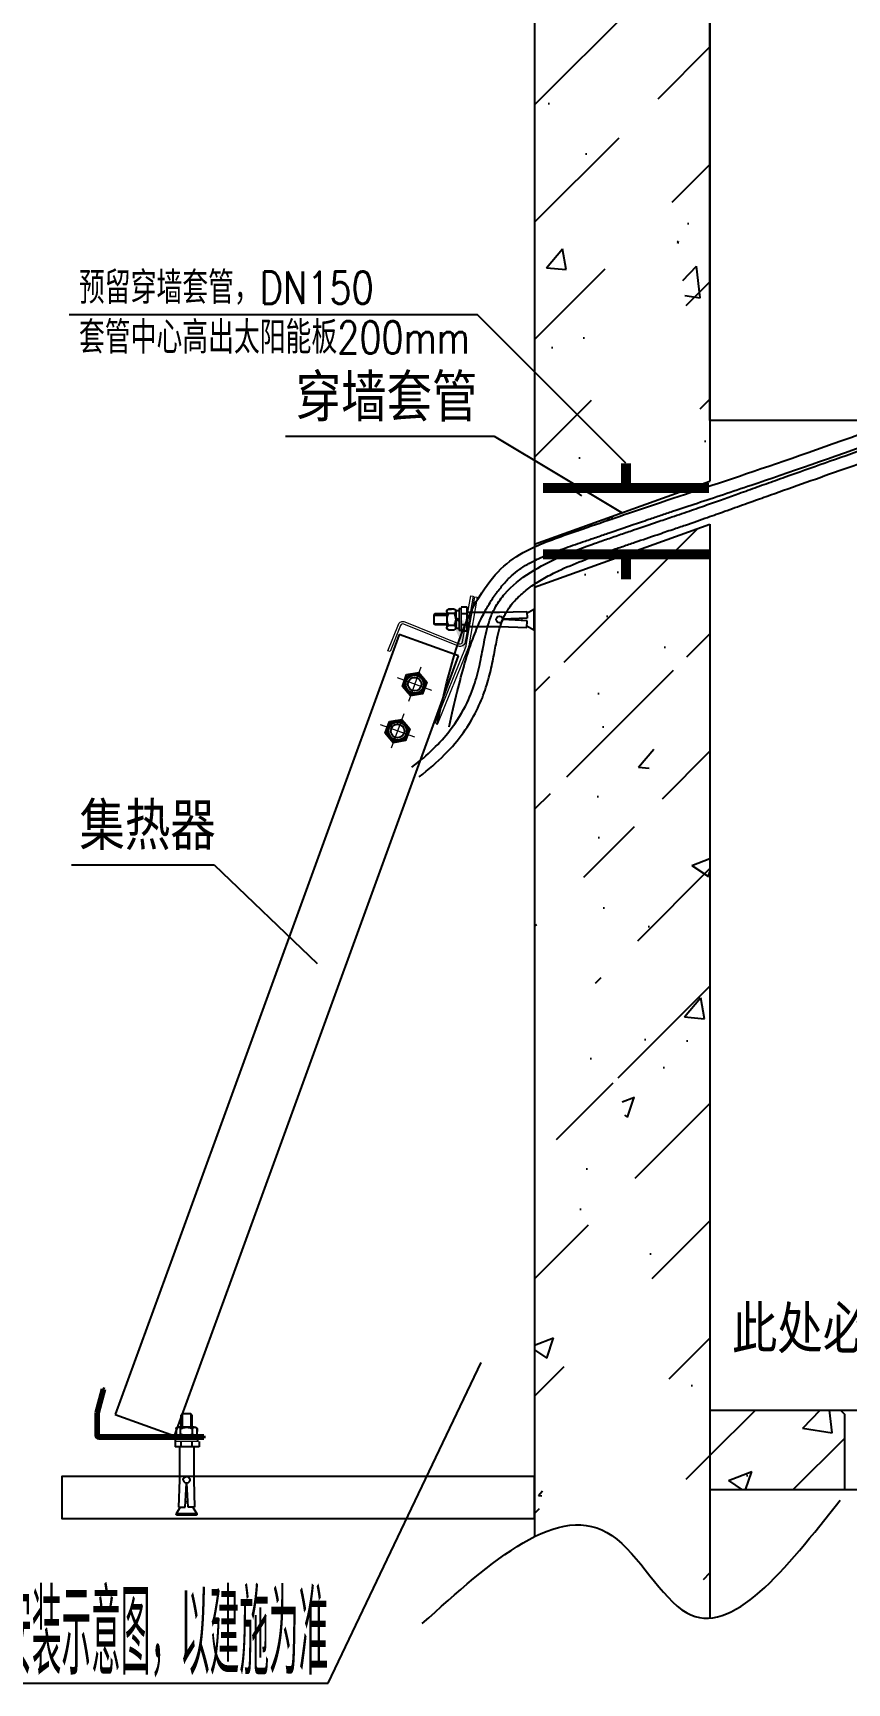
# Model space of a CAD drawing. Extents: x 27938 to 1507990, y 110129 to 923079.
# Drawn here: x 540901 to 549727, y 440699 to 458590 of the extents above; entities that cross this region are included whole.
import ezdxf

# ---------------------------------------------------------------- set-up
doc = ezdxf.new("R2010")
doc.units = 0
doc.header["$LTSCALE"] = 1000
doc.header["$MEASUREMENT"] = 0
for name, pattern in [('ACAD_ISO02W100', [15, 12, -3]), ('CENTER', [50.8, 31.75, -6.35, 6.35, -6.35]), ('DASH', [0.35, 0.25, -0.1])]:
    doc.linetypes.add(name, pattern=pattern)
for name, color, linetype in [('AXIS', 3, 'Continuous'), ('P-J-给水阀件', 3, 'Continuous'), ('P-引出标注', 3, 'Continuous'), ('TWT_TEXT', 7, 'Continuous'), ('太阳能', 252, 'Continuous'), ('实线层', 7, 'Continuous'), ('粗实线', 7, 'Continuous')]:
    doc.layers.add(name, color=color, linetype=linetype)
doc.layers.add('中心线', color=1, linetype='CENTER', lineweight=9)
doc.layers.add('标注层', color=4, linetype='Continuous', lineweight=9)
doc.styles.add('_TCH_DIM_T3', font='SIMPLEX.shx', dxfattribs={"width": 0.494118, "bigfont": 'GBCBIG.shx'})
doc.styles.add('_TWT_DIM', font='', dxfattribs={"width": 0.8, "height": 3.5})
doc.styles.add('HZ', font='txt', dxfattribs={"bigfont": 'hztxt'})
doc.styles.get('_TWT_DIM').set_extended_font_data('FangSong_GB2312')
pattern_1 = [(45, (382031, 355869.1), (-636.396, 636.396), []), (50, (382031, 355869), (2582.137, -225.908), [270, -2970]), (355, (382031, 355869), (-499.505, 2707.892), [216, -2376]), (100.4514, (382246.2, 355850.3), (2082.634, 2481.982), [229.465, -2524.11]), (46.1842, (382031, 356589), (3842.07, -595.87), [405, -4455]), (96.6356, (382351.2, 356539.4), (3364.786, 3506.824), [344.2, -3786.17]), (351.1842, (382031, 356589), (3364.78, 3506.83), [324, -3564]), (21, (382391, 356409), (2148.865, -1449.428), [270, -2970]), (326, (382391, 356409), (875.935, 2610.54), [216, -2376]), (71.4514, (382570, 356288.3), (3024.8, 1161.11), [229.465, -2524.11]), (37.5, (382031, 355869.1), (43.7755, 1198.418), [0, -2347.2, 0, -2412, 0, -2385]), (7.5, (382031, 355869.1), (947.05, 1419.882), [0, -1375.2, 0, -2293.2, 0, -909]), (327.5, (381228.2, 355869.1), (1921.7608, -81.1975), [0, -900, 0, -2808, 0, -3726]), (317.5, (380868.2, 355869.1), (2099.47, 360.378), [0, -1170, 0, -1864.8, 0, -2646])]

# ---------------------------------------------------------------- blocks, each defined once
blk = doc.blocks.new('平板集热器')
for p, q in [((0, 1000), (-76, 1000)), ((-76, 1000), (-76, 200)), ((0, 200), (0, 1000)), ((-76, 200), (-76, 0)), ((0, 0), (0, 200)), ((-76, 0), (0, 0)), ((-76, 0), (0, 0))]:
    blk.add_line(p, q)
for points in [[(-51, 957.5), (-38, 965), (-25, 957.5), (-25, 942.5), (-38, 935), (-51, 942.5)], [(-51, 897.4), (-38, 904.9), (-25, 897.4), (-25, 882.4), (-38, 874.9), (-51, 882.4)]]:
    blk.add_lwpolyline(points, close=True)
for centre, radius in [((-38, 950), 12.8), ((-38, 950), 10.8), ((-38, 950), 8.15), ((-38, 889.9), 12.8), ((-38, 889.9), 10.8), ((-38, 889.9), 8.15)]:
    blk.add_circle(centre, radius)
at = {"layer": '中心线'}
for p, q in [((-38, 972), (-38, 928)), ((-16, 950), (-60, 950)), ((-38, 911.9), (-38, 867.9)), ((-16, 889.9), (-60, 889.9))]:
    blk.add_line(p, q, dxfattribs=at)
blk = doc.blocks.new('$VALVE$00000553')
at = {"const_width": 30}
for points in [[(0, 100), (0, 175)], [(0, 100), (-250, 100), (-250, 100)], [(0, 100), (250, 100), (250, 100)], [(-250, -100), (-250, -100), (0, -100)], [(250, -100), (250, -100), (0, -100)], [(0, -175), (0, -100)]]:
    blk.add_lwpolyline(points, dxfattribs=at)
blk = doc.blocks.new('3')
at = {"color": 7, "linetype": 'Continuous', "lineweight": 50}
for p, q in [((-1020.4, 442.4), (-1012.7, 471.1)), ((-1018, 441.7), (-1010.3, 470.5)), ((-1012.7, 471.1), (-1010.3, 470.5)), ((-1020.6, 441.4), (-1020.6, 415.3)), ((-1018.1, 441.4), (-1018.1, 415.3)), ((-890.6, 414.3), (-1017.1, 414.3)), ((-890.6, 411.8), (-1017.1, 411.8)), ((-890.6, 414.3), (-890.6, 411.8))]:
    blk.add_line(p, q, dxfattribs=at)
for centre, radius, start, end in [((-1017.1, 441.4), 3.5, 165, 180), ((-1017.1, 441.4), 1, 165, 180), ((-1017.1, 415.3), 3.5, 180, 270), ((-1017.1, 415.3), 1, 180, 270)]:
    blk.add_arc(centre, radius, start, end, dxfattribs=at)
blk = doc.blocks.new('1233')
for p, q in [((-156521.6, -71882.3), (-156526.6, -71882.3)), ((-156526.6, -71882.3), (-156526.6, -71904.3)), ((-156521.6, -71904.3), (-156526.6, -71904.3))]:
    blk.add_line(p, q)
at = {"lineweight": -3}
for p, q in [((-156521.6, -71882.3), (-156526.6, -71882.3)), ((-156526.6, -71888.8), (-156521.6, -71888.8)), ((-156519.6, -71885.8), (-156516.6, -71885.8)), ((-156519.6, -71894.3), (-156516.6, -71892.6)), ((-156519.6, -71895.3), (-156516.6, -71893.6)), ((-156516.6, -71886.8), (-156516.6, -71888.3)), ((-156516.6, -71888.8), (-156516.6, -71886.8)), ((-156516.6, -71886.8), (-156516.6, -71900.8)), ((-156516.6, -71888.3), (-156516.6, -71893.8)), ((-156515.1, -71884.3), (-156510.1, -71884.3)), ((-156515.1, -71888.3), (-156510.1, -71888.3)), ((-156510.1, -71884.3), (-156512.6, -71884.3)), ((-156508.6, -71886.8), (-156508.6, -71900.8)), ((-156496.6, -71889.8), (-156496.6, -71897.8)), ((-156526.6, -71898.8), (-156521.6, -71898.8)), ((-156516.6, -71901.8), (-156519.6, -71901.8)), ((-156516.6, -71900.8), (-156516.6, -71898.8)), ((-156516.6, -71900.8), (-156516.6, -71899.3)), ((-156515.1, -71899.3), (-156510.1, -71899.3)), ((-156510.1, -71903.3), (-156515.1, -71903.3)), ((-156510.1, -71903.3), (-156512.6, -71903.3)), ((-156508.6, -71898.8), (-156497.6, -71898.8))]:
    blk.add_line(p, q, dxfattribs=at)
at = {"linetype": 'ACAD_ISO02W100', "lineweight": -3}
blk.add_line((-156508.6, -71888.8), (-156497.6, -71888.8), dxfattribs=at)
at = {"lineweight": -3}
for centre, radius, start, end in [((-156514.6, -71886.3), 2.06, 194.0362, 255.9638), ((-156505.8, -71893.8), 10.8, 149.4898, 210.5102), ((-156510.6, -71886.3), 2.06, 284.0362, 75.9638), ((-156519.5, -71893.8), 10.8, 329.4898, 30.5102), ((-156514.6, -71901.3), 2.06, 104.0362, 165.9638), ((-156510.6, -71901.3), 2.06, 284.0362, 75.9638)]:
    blk.add_arc(centre, radius, start, end, dxfattribs=at)
at = {"layer": '粗实线', "lineweight": -3}
for p, q in [((-156588.6, -71902.8), (-156588.6, -71884.8)), ((-156587.8, -71884.4), (-156587.8, -71903.3)), ((-156581.6, -71888), (-156587.8, -71884.4)), ((-156581.6, -71886.5), (-156581.7, -71892.5)), ((-156581.6, -71901.2), (-156581.7, -71895.2)), ((-156581.6, -71886.5), (-156581.6, -71888)), ((-156519.6, -71883.8), (-156521.6, -71883.8)), ((-156519.6, -71883.8), (-156519.6, -71903.8)), ((-156516.6, -71886.8), (-156516.6, -71885.8)), ((-156496.6, -71889.8), (-156508.6, -71889.8)), ((-156497.6, -71888.8), (-156496.6, -71889.8)), ((-156581.6, -71899.7), (-156587.8, -71903.3)), ((-156581.6, -71901.2), (-156581.6, -71899.7)), ((-156521.6, -71903.8), (-156519.6, -71903.8)), ((-156516.6, -71900.8), (-156516.6, -71901.8)), ((-156496.6, -71897.8), (-156508.6, -71897.8)), ((-156497.6, -71898.8), (-156496.6, -71897.8))]:
    blk.add_line(p, q, dxfattribs=at)
at = {"layer": '粗实线', "linetype": 'ACAD_ISO02W100', "lineweight": -3}
for p, q in [((-156581.7, -71892.5), (-156559.6, -71893.7)), ((-156581.7, -71895.2), (-156559.6, -71894)), ((-156556.6, -71887.3), (-156581.6, -71886.5)), ((-156526.6, -71887.3), (-156556.6, -71887.3)), ((-156556.6, -71900.3), (-156581.6, -71901.2)), ((-156526.6, -71900.3), (-156556.6, -71900.3))]:
    blk.add_line(p, q, dxfattribs=at)
at = {"layer": '粗实线', "lineweight": 13}
for p, q in [((-156576.8, -71892.7), (-156576.8, -71894.9)), ((-156521.6, -71888.8), (-156526.6, -71888.8)), ((-156521.6, -71882.8), (-156521.6, -71904.8))]:
    blk.add_line(p, q, dxfattribs=at)
at = {"layer": '粗实线', "lineweight": -3}
for centre, radius, start, end in [((-156588.1, -71884.8), 0.5, 60, 180), ((-156556.6, -71893.8), 3, 183.1333, 176.8667), ((-156514.6, -71886.3), 2.06, 104.073, 165.927), ((-156510.6, -71886.3), 2.06, 345.9467, 75.9808), ((-156588.1, -71902.8), 0.5, 180, 300), ((-156514.6, -71901.3), 2.06, 194.073, 255.927), ((-156510.6, -71901.3), 2.06, 284.0192, 14.0533)]:
    blk.add_arc(centre, radius, start, end, dxfattribs=at)
blk = doc.blocks.new('A$C28F57E0F')
at = {"linetype": 'Continuous', "lineweight": 0}
blk.add_lwpolyline([(-812, -53), (-697, 231, -0.414214), (-627, 261), (-36, 22, 0.476976), (0, 43), (88, 542), (115, 537), (27, 38, -0.476976), (-46, -3), (-637, 236, 0.414214), (-672, 221), (-787, -63)], format="xyb", close=True, dxfattribs=at)
blk.add_lwpolyline([(37, -5, 0.052408), (40, 5), (133, 532), (159, 527), (66, 0, -0.052408), (62, -15), (-273, -845), (-298, -835), (37, -5)], format="xyb", dxfattribs=at)
at = {"lineweight": 0}
blk.add_solid([(9, 279), (34, -85), (-108, 251)], dxfattribs=at)
at = {"color": 0, "lineweight": -3, "xscale": -11.88022873441592, "yscale": 11.88022873451415, "zscale": 11.88022873445129}
blk.add_blockref('1233', (-1859528, 854401), dxfattribs=at)

msp = doc.modelspace()

# ---------------------------------------------------------------- hatches: boundary and pattern name
at = {"layer": '实线层', "lineweight": -2}
h = msp.add_hatch(dxfattribs=at)
h.set_pattern_fill('钢筋混凝土', color=256, scale=360)
h.set_pattern_definition(pattern_1)
edge = h.paths.add_edge_path()
edge.add_line((548240.5, 466868.4), (548240.5, 453730.4))
edge.add_line((546339.7, 467780.6), (546339.7, 455123.1))
edge.add_line((546339.7, 455123.1), (546339.7, 453047.6))
edge.add_line((546339.7, 453047.6), (548240.5, 453730.4))
edge.add_line((546339.7, 452583), (546339.7, 445638.8))
edge.add_line((548240.5, 453265.7), (548240.5, 441403.2))
edge.add_line((546339.7, 452583), (548240.5, 453265.7))
edge.add_line((546339.7, 442285.7), (546339.7, 448707.5))
h = msp.add_hatch(dxfattribs=at)
h.set_pattern_fill('钢筋混凝土', color=256, scale=360)
h.set_pattern_definition(pattern_1)
h.paths.add_polyline_path([(549699.1, 443614.6), (549654.8, 443658.5), (548240.5, 443658.5), (548240.5, 442793.1), (549699.1, 442793.1)])
h.paths.add_polyline_path([(550202.5, 443658.5), (550158.2, 443614.6), (550158.2, 442793.1), (561737, 442793.1), (561737, 443658.5)])

# ---------------------------------------------------------------- linework, layer by layer
at = {"color": 0, "linetype": 'ByBlock', "lineweight": -3, "ltscale": 0.3}
msp.add_lwpolyline([(548240.5, 443658.5), (561737, 443658.5), (561737, 442793.1), (548240.5, 442793.1)], dxfattribs=at)
at = {"layer": 'AXIS', "color": 0, "lineweight": -3}
for p, q in [((543640.7, 454217), (545899.6, 454217)), ((545899.6, 454217), (547290.1, 453389)), ((544100.2, 440698.9), (545759, 444174.2)), ((538354.3, 440698.9), (544100.2, 440698.9))]:
    msp.add_line(p, q, dxfattribs=at)
at = {"layer": 'P-引出标注'}
for p, q in [((545721.1, 455533.9), (541294.8, 455533.9)), ((547329, 453925.9), (545721.1, 455533.9))]:
    msp.add_line(p, q, dxfattribs=at)
at = {"layer": '太阳能', "color": 0, "linetype": 'ByBlock', "lineweight": -3, "ltscale": 100}
for p, q in [((546339.7, 467780.6), (546339.7, 442285.7)), ((548240.5, 466868.4), (548240.5, 453730.4)), ((546339.7, 455123.1), (546339.7, 453047.6)), ((548240.5, 453265.7), (548240.5, 441403.2)), ((541320.3, 449571.4), (542865.2, 449571.4)), ((542865.2, 449571.4), (543982.5, 448499))]:
    msp.add_line(p, q, dxfattribs=at)
at = {"layer": '太阳能', "color": 0, "linetype": 'DASH', "lineweight": -3, "ltscale": 400}
msp.add_lwpolyline([(548240.5, 466379.6), (561737, 466379.6), (561737, 454387.8), (548240.5, 454387.8)], close=True, dxfattribs=at)
at = {"layer": '太阳能', "color": 3, "linetype": 'ByBlock', "lineweight": -2, "ltscale": 100}
for points, knots in [([(545010, 450629.1), (545184.9, 450762.1), (545316.9, 450894), (545499, 451126.8), (545560.2, 451229), (545646.5, 451410.7), (545676, 451491.1), (545723.2, 451647.7), (545740.9, 451723.8), (545771.2, 451870.8), (545783.9, 451941.7), (545806.3, 452052), (545815.4, 452093.3), (545836, 452173.1), (545847.6, 452211.8), (545869.4, 452270.9), (545878.1, 452292.2), (545897.6, 452333.9), (545908.2, 452354.2), (545947.6, 452422.3), (545980.6, 452467.5), (546094.3, 452597.4), (546188.5, 452673.2), (546398.2, 452807.3), (546513.8, 452865.5), (546752.2, 452969.6), (546875.2, 453015.5), (547040, 453073.8), (547084.9, 453089.3), (547153.7, 453113), (547178.2, 453121.4), (547226.8, 453138.1), (547250.8, 453146.3), (547321.9, 453170.6), (547368.1, 453186.4), (547503.3, 453232.5), (547588.7, 453261.5), (547724, 453307.5), (547776.5, 453325.4), (547864.7, 453355.5), (547901.3, 453368), (547972, 453392.3), (548006.1, 453404.1), (548105.3, 453438.5), (548167.2, 453460.1), (548344, 453522.2), (548450.1, 453560.1), (548587.6, 453609.3), (548619.9, 453620.9), (548717.7, 453655.9), (548783.8, 453679.6), (548918.3, 453727.5), (548986.6, 453751.9), (549195.1, 453826.1), (549338.9, 453877), (549786.7, 454034.9), (550107.3, 454147.1), (550474.2, 454273.8), (550492.2, 454280.1), (550546.5, 454298.8), (550583, 454311.4), (550693.4, 454349.4), (550768.2, 454375.1), (550889, 454416.6), (550934.1, 454432), (551018.4, 454460.8), (551057.6, 454474.2), (551176, 454514.6), (551256.5, 454541.8), (551339.7, 454572), (551343.1, 454573.2), (551348.6, 454575.2), (551350.5, 454575.9), (551352.9, 454576.8), (551353.3, 454576.9), (551353.8, 454577.1), (551354, 454577.2), (551354.2, 454577.3), (551354.2, 454577.2), (551354.8, 454577.5), (551355.3, 454577.6), (551356.6, 454578.1), (551357.4, 454578.4), (551359.9, 454579.2), (551361.4, 454579.8), (551366.1, 454581.3), (551369.1, 454582.3), (551375.6, 454584.4), (551378.9, 454585.5), (551386.1, 454587.8), (551389.8, 454589.1), (551403.3, 454593.7), (551414.2, 454597.5), (551438.5, 454606.8), (551451.9, 454612.2), (551495.6, 454631.5), (551529.2, 454648.4), (551600.7, 454692.1), (551638.6, 454719), (551714.5, 454785), (551752.6, 454824.2), (551825.1, 454917.8), (551859.5, 454972.2), (551920.8, 455099.8), (551947.6, 455173), (551988.9, 455342.1), (552003.3, 455438.1), (552011.6, 455602.7), (552012.1, 455661.8), (552009.8, 455760.3)], [0, 0, 0, 0, 168.2877452, 168.2877452, 303.9043315, 303.9043315, 415.9152641, 415.9152641, 527.9261967, 527.9261967, 639.9371293, 639.9371293, 709.957103, 709.957103, 779.9770767, 779.9770767, 820.9794617, 820.9794617, 861.9818467, 861.9818467, 962.04195, 962.04195, 1167.4210451, 1167.4210451, 1372.8001403, 1372.8001403, 1578.1792354, 1578.1792354, 1655.921117, 1655.921117, 1699.8893966, 1699.8893966, 1743.8576763, 1743.8576763, 1831.7942355, 1831.7942355, 2007.6673541, 2007.6673541, 2127.0718623, 2127.0718623, 2217.0820898, 2217.0820898, 2307.0923174, 2307.0923174, 2487.1127725, 2487.1127725, 2847.1536827, 2847.1536827, 2958.5165635, 2958.5165635, 3181.242325, 3181.242325, 3403.9680866, 3403.9680866, 3849.4196097, 3849.4196097, 4740.3226559, 4740.3226559, 4786.1495273, 4786.1495273, 4877.80327, 4877.80327, 5061.1107555, 5061.1107555, 5168.5567994, 5168.5567994, 5260.1776558, 5260.1776558, 5443.4193686, 5443.4193686, 5451.2607076, 5451.2607076, 5455.8272227, 5455.8272227, 5456.7059012, 5456.7059012, 5457.098063, 5457.098063, 5457.2448858, 5457.2448858, 5457.7034881, 5457.7034881, 5458.6206928, 5458.6206928, 5460.4551022, 5460.4551022, 5464.4095485, 5464.4095485, 5468.3639947, 5468.3639947, 5472.318441, 5472.318441, 5481.6763084, 5481.6763084, 5491.0341759, 5491.0341759, 5510.0077533, 5510.0077533, 5528.9813308, 5528.9813308, 5547.9549083, 5547.9549083, 5566.9284857, 5566.9284857, 5585.9020632, 5585.9020632, 5604.8756406, 5604.8756406, 5614.5668819, 5614.5668819, 5614.5668819, 5614.5668819]), ([(545089, 450525.2), (545194.1, 450605.1), (545285.1, 450685.2), (545443.1, 450845.2), (545510.1, 450925.1), (545623.8, 451083.7), (545670.5, 451162.3), (545747.9, 451316.7), (545778.6, 451392.5), (545828.5, 451539.5), (545847.7, 451610.7), (545879.6, 451747.1), (545892.4, 451812.3), (545916, 451935.4), (545927, 451993.3), (545948.1, 452086.7), (545957.6, 452124), (545979.3, 452193.7), (545991.4, 452226.1), (546011.5, 452269.5), (546018.1, 452282.5), (546032.2, 452308.3), (546039.7, 452320.9), (546063.6, 452358.4), (546081.4, 452382.6), (546130.9, 452442.6), (546165.1, 452477.5), (546241, 452544.2), (546282.6, 452576), (546371.9, 452636.6), (546419.5, 452665.5), (546519.4, 452720.3), (546571.6, 452746.3), (546711.3, 452810.8), (546801.2, 452847.2), (546982.1, 452915.5), (547073.1, 452947.2), (547184.6, 452985.6), (547207.4, 452993.4), (547252.4, 453008.9), (547274.7, 453016.5), (547340.8, 453039.2), (547383.9, 453053.9), (547510.3, 453097), (547590.5, 453124.2), (547725.9, 453170.3), (547782.7, 453189.6), (547884.8, 453224.4), (547930.7, 453240.1), (548060.5, 453284.7), (548139.1, 453312), (548278.6, 453360.9), (548340.4, 453382.7), (548476, 453430.8), (548548.4, 453456.7), (548650.6, 453493.3), (548680.7, 453504.1), (548771.8, 453536.7), (548833.3, 453558.7), (549020.8, 453625.6), (549149.6, 453671.4), (549549, 453813), (549832.8, 453912.8), (550192.7, 454038.2), (550246.9, 454057), (550411.8, 454114.2), (550524.5, 454153.2), (550696, 454212.3), (550752.4, 454231.7), (550923.7, 454290.5), (551040.8, 454330.6), (551238.9, 454398.2), (551319, 454425.4), (551469.3, 454480.4), (552178.3, 454654), (552140.3, 455729)], [0, 0, 0, 0, 96.6998358, 96.6998358, 193.3996717, 193.3996717, 290.0995075, 290.0995075, 386.7993433, 386.7993433, 483.4991791, 483.4991791, 580.199015, 580.199015, 676.8988508, 676.8988508, 748.2443499, 748.2443499, 819.589849, 819.589849, 851.1683359, 851.1683359, 882.7468227, 882.7468227, 945.9037964, 945.9037964, 1043.6173091, 1043.6173091, 1141.3308219, 1141.3308219, 1239.0443346, 1239.0443346, 1336.7578474, 1336.7578474, 1493.4771237, 1493.4771237, 1650.1964, 1650.1964, 1690.8643523, 1690.8643523, 1731.5323045, 1731.5323045, 1812.8682091, 1812.8682091, 1975.5400183, 1975.5400183, 2102.0373651, 2102.0373651, 2213.3587224, 2213.3587224, 2430.641095, 2430.641095, 2624.350793, 2624.350793, 2871.5467528, 2871.5467528, 2975.1174653, 2975.1174653, 3182.2588902, 3182.2588902, 3596.5417401, 3596.5417401, 4425.1074398, 4425.1074398, 4569.9247995, 4569.9247995, 4859.559519, 4859.559519, 4998.7221439, 4998.7221439, 5277.0473938, 5277.0473938, 5457.2446781, 5457.2446781, 5614.5668819, 5614.5668819, 5614.5668819, 5614.5668819])]:
    msp.add_open_spline(points, degree=3, knots=knots, dxfattribs=at)
at = {"layer": '太阳能', "color": 6, "linetype": 'ByBlock', "lineweight": -3, "ltscale": 100}
msp.add_open_spline([(545284.1, 451092.7), (545476.6, 452020.7), (545811.2, 452673.9), (546190.7, 452984.7), (546969.1, 453249.9), (547990.5, 453602), (549488, 454081.4), (551387.3, 454808.9), (551376.8, 455368.7)], degree=3, knots=[0, 0, 0, 0, 820.8705621, 1667.6000615, 2188.4604736, 2974.6402932, 5277.9697906, 6479.4518001, 6479.4518001, 6479.4518001, 6479.4518001], dxfattribs=at)
at = {"layer": '太阳能', "color": 6, "linetype": 'ByBlock', "lineweight": -2, "ltscale": 100}
msp.add_open_spline([(545414.9, 451065.6), (545473, 451345.6), (545528.3, 451568.7), (545615.5, 451866.6), (545648.8, 451966), (545708, 452122), (545734.1, 452183), (545785, 452289.9), (545809.7, 452335.8), (545850.1, 452404.2), (545866.1, 452429.4), (545888.6, 452463.2), (545895.2, 452472.9), (545909, 452492.8), (545916.1, 452502.9), (545930.3, 452522.6), (545937.4, 452532.1), (545958.4, 452560), (545972.2, 452577.6), (546013.4, 452627.4), (546040.5, 452656.9), (546096, 452710.8), (546124.4, 452735.2), (546184.7, 452780.9), (546216.7, 452802.3), (546286.5, 452843.6), (546324.4, 452863.5), (546383.3, 452891.5), (546401.2, 452899.6), (546438.3, 452915.9), (546457.5, 452924), (546539.6, 452957.7), (546607.3, 452983), (546746, 453032.7), (546817, 453057.1), (546909.1, 453088.6), (546931.8, 453096.3), (546976.6, 453111.7), (546998.7, 453119.2), (547064.4, 453141.7), (547107.3, 453156.4), (547234, 453199.8), (547315.9, 453227.9), (547458.1, 453276.4), (547518.5, 453296.9), (547621.6, 453331.8), (547663.8, 453346), (547749.3, 453374.7), (547792.6, 453389.2), (547923.7, 453433), (548013.2, 453462.8), (548288.6, 453554.6), (548481.7, 453618.9), (549096.5, 453826.7), (549554.2, 453984.7), (550124.7, 454192.7), (550169.8, 454209.1), (550261, 454242.7), (550307.3, 454259.7), (550446.1, 454312), (550539.5, 454348.5), (550723.3, 454427.7), (550813.7, 454470.3), (550966.2, 454553.8), (551030, 454592.9), (551150.1, 454678.1), (551206.5, 454724.4), (551293.9, 454811.5), (551327.5, 454850.1), (551387.8, 454932.8), (551414.5, 454976.8), (551458.9, 455070.4), (551476.7, 455120), (551501.7, 455223.9), (551508.8, 455278.3), (551510.6, 455346.6), (551510.6, 455358.9), (551510.4, 455371.2)], degree=3, knots=[0, 0, 0, 0, 250.0608214, 250.0608214, 413.6582295, 413.6582295, 550.4430335, 550.4430335, 687.2278375, 687.2278375, 777.903846, 777.903846, 815.5089383, 815.5089383, 856.2730015, 856.2730015, 897.0370648, 897.0370648, 978.5651913, 978.5651913, 1140.0223861, 1140.0223861, 1301.479581, 1301.479581, 1462.9367759, 1462.9367759, 1624.3939708, 1624.3939708, 1690.743116, 1690.743116, 1757.0922611, 1757.0922611, 1965.771098, 1965.771098, 2174.4499349, 2174.4499349, 2243.5306731, 2243.5306731, 2312.6114112, 2312.6114112, 2450.7728876, 2450.7728876, 2727.0958402, 2727.0958402, 2932.6833202, 2932.6833202, 3073.5002141, 3073.5002141, 3214.3171081, 3214.3171081, 3495.9508959, 3495.9508959, 4059.2184716, 4059.2184716, 5185.753623, 5185.753623, 5281.2859846, 5281.2859846, 5376.8183462, 5376.8183462, 5565.562543, 5565.562543, 5754.3067398, 5754.3067398, 5899.3992032, 5899.3992032, 6044.4916666, 6044.4916666, 6147.6593746, 6147.6593746, 6250.8270826, 6250.8270826, 6353.9947906, 6353.9947906, 6457.1624985, 6457.1624985, 6479.4518001, 6479.4518001, 6479.4518001, 6479.4518001], dxfattribs=at)
at = {"layer": '太阳能', "color": 0, "linetype": 'ByBlock', "lineweight": -3, "ltscale": 100}
msp.add_spline([(545121.7, 441342.4), (547178, 442298.6), (547988.4, 441460.1), (549651.7, 442682.3)], degree=3, dxfattribs=at)
at = {"layer": '实线层', "lineweight": -2, "ltscale": 3}
msp.add_lwpolyline([(549654.8, 443658.5), (549699.1, 443614.6), (549699.1, 442793.1)], dxfattribs=at)
at = {"layer": '实线层', "lineweight": -2}
msp.add_lwpolyline([(546339.7, 442938.3), (541212.4, 442938.3), (541212.4, 442481.6), (546339.7, 442481.6)], close=True, dxfattribs=at)
at = {"layer": '标注层', "color": 0, "linetype": 'Continuous', "lineweight": -3}
for p, q in [((546339.7, 453047.6), (548240.5, 453730.4)), ((546339.7, 452583), (548240.5, 453265.7))]:
    msp.add_line(p, q, dxfattribs=at)

# ---------------------------------------------------------------- block references
at = {"linetype": 'Continuous', "lineweight": 0}
msp.add_blockref('A$C28F57E0F', (545559.4, 451945.2), dxfattribs=at)
at = {"lineweight": 0, "xscale": 9, "yscale": 9, "zscale": 9}
msp.add_blockref('3', (550769.8, 439648.7), dxfattribs=at)
at = {"color": 0, "lineweight": -3, "xscale": -11.88022873441592, "yscale": 11.88022873451415, "zscale": 11.88022873445129, "rotation": 270}
msp.add_blockref('1233', (1396681.5, 2302831.3), dxfattribs=at)
at = {"layer": 'P-J-给水阀件', "xscale": 3.6, "yscale": 3.6, "zscale": 3.6}
msp.add_blockref('$VALVE$00000553', (547329, 453295.9), dxfattribs=at)
at = {"layer": '实线层', "lineweight": -2, "xscale": 9.00017328367521, "yscale": 9.00017328367521, "zscale": 9.00017328367521, "rotation": 339.9999999999999}
msp.add_blockref('平板集热器', (542436, 443377.8), dxfattribs=at)

# ---------------------------------------------------------------- texts
at = {"layer": 'P-引出标注', "color": 7, "style": 'HZ', "width": 0.8}
for s, p in [('预留穿墙套管，', (541399.8, 455653.5)), ('DN150', (543359.8, 455653.5)), ('套管中心高出太阳能板', (541399.8, 455113.9)), ('200mm', (544199.8, 455113.9))]:
    msp.add_text(s, height=350, dxfattribs=at).set_placement(p)
at = {"layer": 'TWT_TEXT', "color": 0, "style": '_TCH_DIM_T3', "width": 0.494118}
msp.add_text('集热器安装详见安装示意图，以建施为准', height=903.442, dxfattribs=at).set_placement((538317.4, 440789.6))
at = {"layer": 'TWT_TEXT', "color": 0, "char_height": 451.721, "attachment_point": 1, "style": '_TWT_DIM'}
for s, insert, width in [('{\\fFangSong|b0|i0|c134|p49;穿墙套管}', (543749, 454878.7), 3489.128), ('{\\fFangSong|b0|i0|c134|p49;此处必须留有地漏}', (548477.8, 444776.4), 5381.35)]:
    msp.add_mtext(s, dxfattribs=dict(at, insert=insert, width=width))
at = {"layer": '太阳能', "color": 0, "linetype": 'ByBlock', "lineweight": -3, "ltscale": 100, "insert": (541404.3, 450233.2), "char_height": 451.721, "width": 3489.128, "attachment_point": 1, "style": '_TWT_DIM'}
msp.add_mtext('{\\fFangSong|b0|i0|c134|p49;集热器}', dxfattribs=at)

doc.saveas('drawing.dxf')
